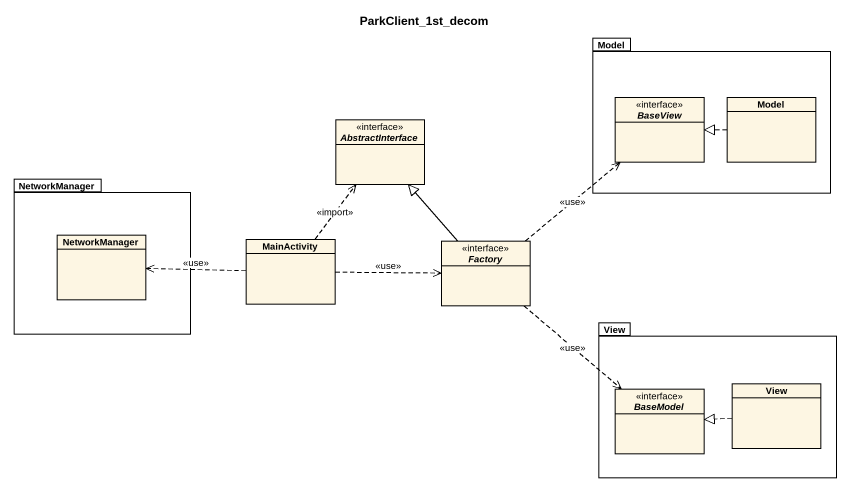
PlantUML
@startuml
title ParkClient_1st_decom
hide circle
hide empty members
package Model {
  interface BaseView
  class "Model" as Model_2
}
interface AbstractInterface
package NetworkManager {
  class "NetworkManager" as NetworkManager_2
}
class MainActivity
interface Factory
package View {
  interface BaseModel
  class "View" as View_2
}
Model_2 .left.|> BaseView
MainActivity .up.> AbstractInterface : <<import>>
MainActivity .left.> NetworkManager_2 : <<use>>
MainActivity .right.> Factory : <<use>>
Factory -up-|> AbstractInterface
Factory .up.> BaseView : <<use>>
Factory ..> BaseModel : <<use>>
View_2 .left.|> BaseModel
@enduml
